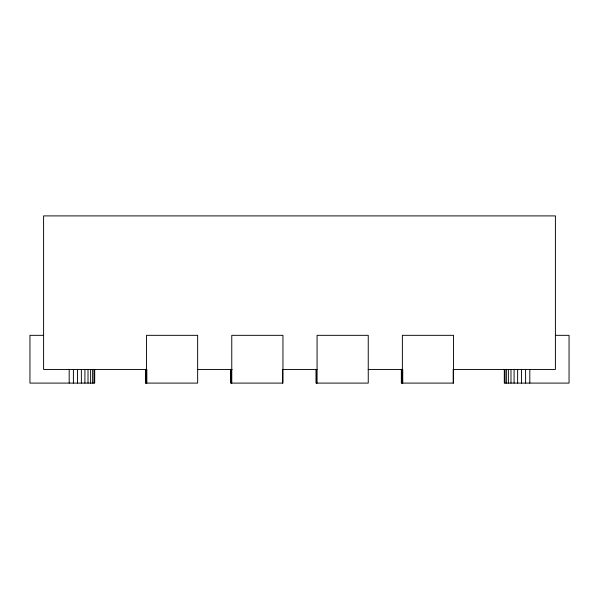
<?xml version="1.0" encoding="UTF-8"?>
<svg xmlns="http://www.w3.org/2000/svg" width="599" height="599" viewBox="0 0 599 599"><rect width="100%" height="100%" fill="white"/><g stroke="black" fill="none" stroke-linecap="round" stroke-linejoin="round"><path stroke-width="0.9" d="M43.6 335.328L29.95 335.328L29.95 383.098L94.694 383.098L94.694 369.448M555.4 335.328L569.05 335.328L569.05 383.098L504.306 383.098L504.306 369.448M197.303 369.448L232.135 369.448M317.073 369.448L282.601 369.448L282.601 383.098M368.153 369.448L402.738 369.448L402.738 383.098M529.808 369.448L529.808 383.098M525.6 369.448L525.6 383.098M521.504 369.448L521.504 383.098M517.633 369.448L517.633 383.098M514.092 369.448L514.092 383.098M510.984 369.448L510.984 383.098M508.386 369.448L508.386 383.098M506.38 369.448L506.38 383.098M505.002 369.448L505.002 383.098M453.203 383.098L453.203 369.448L555.4 369.448L555.4 215.902L43.6 215.902L43.6 369.448L146.83 369.448L146.83 383.098M402.371 383.098L402.371 335.328L453.555 335.328L453.555 383.098L401.352 383.098L401.352 369.313M401.697 369.448L401.697 383.098M317.073 383.098L317.073 335.328L368.25 335.328L368.25 383.098L316.047 383.098L316.047 369.313M316.399 369.448L316.399 383.098M231.768 383.098L231.768 335.328L282.953 335.328L282.953 383.098L230.75 383.098L230.75 369.313M231.094 369.448L231.094 383.098M146.47 383.098L146.47 335.328L197.648 335.328L197.648 383.098L145.445 383.098L145.445 369.313M145.797 369.448L145.797 383.098M93.998 369.448L93.998 383.098M92.62 369.448L92.62 383.098M90.614 369.448L90.614 383.098M88.016 369.448L88.016 383.098M84.908 369.448L84.908 383.098M81.367 369.448L81.367 383.098M77.496 369.448L77.496 383.098M73.4 369.448L73.4 383.098M69.192 369.448L69.192 383.098"/></g></svg>
